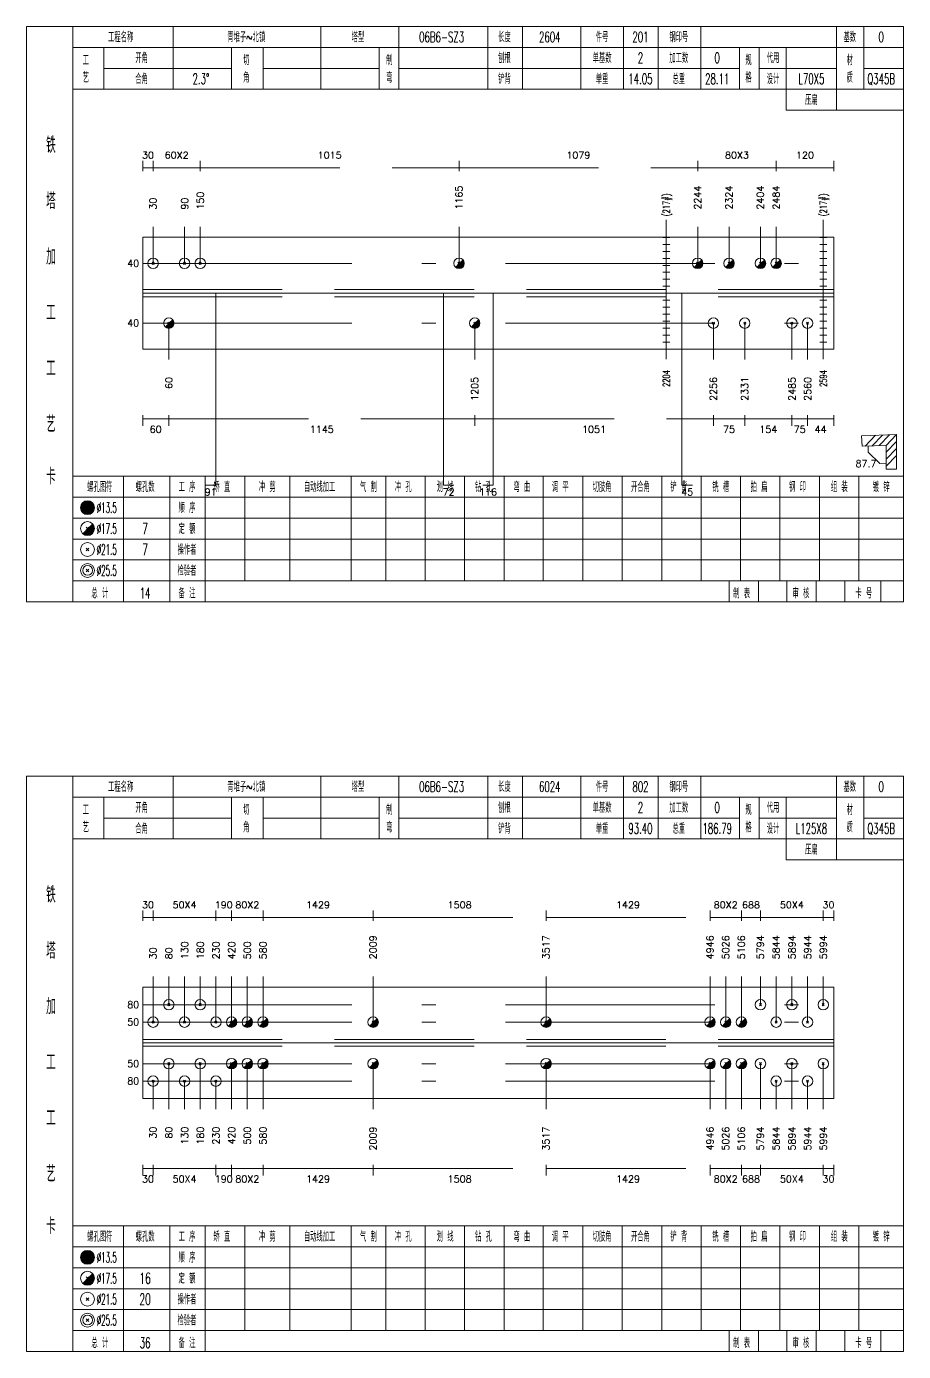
# Model space of a CAD drawing. Extents: x 0 to 30090, y 0 to 380.
# Drawn here: x 3616.8 to 3868.2, y 0 to 380 of the extents above; entities that cross this region are included whole.
import ezdxf
from ezdxf.enums import TextEntityAlignment as Align

# ---------------------------------------------------------------- set-up
doc = ezdxf.new("R2010")
doc.units = 0
doc.header["$LTSCALE"] = 20
doc.header["$MEASUREMENT"] = 0
doc.linetypes.add('一点画线', pattern=[5.2, 3, -1, 0.2, -1])
doc.linetypes.add('虚线', pattern=[2.75, 2, -0.75])
doc.layers.get('0').update_dxf_attribs({"linetype": 'CONTINUOUS', "lineweight": 25})
for name, color, linetype, lineweight in [('1', 7, 'CONTINUOUS', 25), ('2', 7, 'CONTINUOUS', 25), ('4', 7, 'CONTINUOUS', 25), ('5', 7, 'CONTINUOUS', 25)]:
    doc.layers.add(name, color=color, linetype=linetype, lineweight=lineweight)
doc.styles.get("Standard").update_dxf_attribs({"font": 'simplex', "width": 0.7, "bigfont": 'gbhzfs.shx'})

# ---------------------------------------------------------------- blocks, each defined once
blk = doc.blocks.new('孔21.5')
at = {"layer": '5', "color": 7, "linetype": 'Continuous', "lineweight": 13}
for p, q in [((-0.2, -0.2), (0.2, 0.2)), ((-0.2, 0.2), (0.2, -0.2))]:
    blk.add_line(p, q, dxfattribs=at)
blk.add_circle((0, 0), 1, dxfattribs=at)
blk = doc.blocks.new('孔17.5')
at = {"layer": '5', "color": 7, "linetype": 'Continuous', "lineweight": 13}
for p, q in [((-0.2, -0.2), (0.2, 0.2)), ((-0.2, 0.2), (0.2, -0.2))]:
    blk.add_line(p, q, dxfattribs=at)
blk.add_circle((0, 0), 1, dxfattribs=at)
for radius in [0.9, 0.8, 0.7, 0.6, 0.5, 0.4, 0.3, 0.2, 0.1]:
    blk.add_arc((0, 0), radius, 225, 45, dxfattribs=at)

msp = doc.modelspace()

# ---------------------------------------------------------------- linework, layer by layer
at = {"color": 8, "linetype": '虚线', "lineweight": 9}
for p, q in [((3650.1, 338.5), (3650.1, 341.5)), ((3650.1, 339.5), (3653.1, 339.5)), ((3653.1, 338.5), (3653.1, 341.5)), ((3653.1, 338.5), (3653.1, 341.5)), ((3653.1, 339.5), (3666.6, 339.5)), ((3666.6, 338.5), (3666.6, 341.5)), ((3666.6, 338.5), (3666.6, 341.5)), ((3666.6, 339.5), (3740.79, 339.5)), ((3740.79, 338.5), (3740.79, 341.5)), ((3740.79, 338.5), (3740.79, 341.5)), ((3740.79, 339.5), (3809.2, 339.5)), ((3809.2, 338.5), (3809.2, 341.5)), ((3809.2, 338.5), (3809.2, 341.5)), ((3809.2, 339.5), (3831.7, 339.5)), ((3831.7, 338.5), (3831.7, 341.5)), ((3831.7, 338.5), (3831.7, 341.5)), ((3831.7, 339.5), (3848.2, 339.5)), ((3848.2, 338.5), (3848.2, 341.5)), ((3650.1, 268.5), (3650.1, 265.5)), ((3650.1, 267.5), (3657.6, 267.5)), ((3657.6, 268.5), (3657.6, 265.5)), ((3657.6, 268.5), (3657.6, 265.5)), ((3657.6, 267.5), (3745.29, 267.5)), ((3745.29, 268.5), (3745.29, 265.5)), ((3745.29, 268.5), (3745.29, 265.5)), ((3745.29, 267.5), (3813.7, 267.5)), ((3813.7, 268.5), (3813.7, 265.5)), ((3813.7, 268.5), (3813.7, 265.5)), ((3813.7, 267.5), (3822.7, 267.5)), ((3822.7, 268.5), (3822.7, 265.5)), ((3822.7, 268.5), (3822.7, 265.5)), ((3822.7, 267.5), (3836.2, 267.5)), ((3836.2, 268.5), (3836.2, 265.5)), ((3836.2, 268.5), (3836.2, 265.5)), ((3836.2, 267.5), (3840.7, 267.5)), ((3840.7, 268.5), (3840.7, 265.5)), ((3840.7, 268.5), (3840.7, 265.5)), ((3840.7, 267.5), (3848.2, 267.5)), ((3848.2, 268.5), (3848.2, 265.5)), ((3650.1, 123.5), (3650.1, 126.5)), ((3653.1, 123.5), (3653.1, 126.5)), ((3653.1, 123.5), (3653.1, 126.5)), ((3671.1, 123.5), (3671.1, 126.5)), ((3671.1, 123.5), (3671.1, 126.5)), ((3675.6, 123.5), (3675.6, 126.5)), ((3675.6, 123.5), (3675.6, 126.5)), ((3684.6, 123.5), (3684.6, 126.5)), ((3684.6, 123.5), (3684.6, 126.5)), ((3716.17, 123.5), (3716.17, 126.5)), ((3716.17, 123.5), (3716.17, 126.5)), ((3765.76, 123.5), (3765.76, 126.5)), ((3765.76, 123.5), (3765.76, 126.5)), ((3812.75, 123.5), (3812.75, 126.5)), ((3812.75, 123.5), (3812.75, 126.5)), ((3821.75, 123.5), (3821.75, 126.5)), ((3821.75, 123.5), (3821.75, 126.5)), ((3827.2, 123.5), (3827.2, 126.5)), ((3827.2, 123.5), (3827.2, 126.5)), ((3845.2, 123.5), (3845.2, 126.5)), ((3845.2, 123.5), (3845.2, 126.5)), ((3848.2, 123.5), (3848.2, 126.5)), ((3650.1, 124.5), (3653.1, 124.5)), ((3653.1, 124.5), (3671.1, 124.5)), ((3671.1, 124.5), (3675.6, 124.5)), ((3675.6, 124.5), (3684.6, 124.5)), ((3684.6, 124.5), (3716.17, 124.5)), ((3716.17, 124.5), (3765.76, 124.5)), ((3765.76, 124.5), (3812.75, 124.5)), ((3812.75, 124.5), (3821.75, 124.5)), ((3821.75, 124.5), (3827.2, 124.5)), ((3827.2, 124.5), (3845.2, 124.5)), ((3845.2, 124.5), (3848.2, 124.5)), ((3650.1, 53.5), (3650.1, 50.5)), ((3653.1, 53.5), (3653.1, 50.5)), ((3653.1, 53.5), (3653.1, 50.5)), ((3671.1, 53.5), (3671.1, 50.5)), ((3671.1, 53.5), (3671.1, 50.5)), ((3675.6, 53.5), (3675.6, 50.5)), ((3675.6, 53.5), (3675.6, 50.5)), ((3684.6, 53.5), (3684.6, 50.5)), ((3684.6, 53.5), (3684.6, 50.5)), ((3716.17, 53.5), (3716.17, 50.5)), ((3716.17, 53.5), (3716.17, 50.5)), ((3765.76, 53.5), (3765.76, 50.5)), ((3765.76, 53.5), (3765.76, 50.5)), ((3812.75, 53.5), (3812.75, 50.5)), ((3812.75, 53.5), (3812.75, 50.5)), ((3821.75, 53.5), (3821.75, 50.5)), ((3821.75, 53.5), (3821.75, 50.5)), ((3827.2, 53.5), (3827.2, 50.5)), ((3827.2, 53.5), (3827.2, 50.5)), ((3845.2, 53.5), (3845.2, 50.5)), ((3845.2, 53.5), (3845.2, 50.5)), ((3848.2, 53.5), (3848.2, 50.5)), ((3650.1, 52.5), (3653.1, 52.5)), ((3653.1, 52.5), (3671.1, 52.5)), ((3671.1, 52.5), (3675.6, 52.5)), ((3675.6, 52.5), (3684.6, 52.5)), ((3684.6, 52.5), (3716.17, 52.5)), ((3716.17, 52.5), (3765.76, 52.5)), ((3765.76, 52.5), (3812.75, 52.5)), ((3812.75, 52.5), (3821.75, 52.5)), ((3821.75, 52.5), (3827.2, 52.5)), ((3827.2, 52.5), (3845.2, 52.5)), ((3845.2, 52.5), (3848.2, 52.5))]:
    msp.add_line(p, q, dxfattribs=at)
at = {"color": 7, "linetype": 'Continuous', "lineweight": 18}
for p, q in [((3650.1, 319.57), (3650.1, 287.43)), ((3650.1, 319.57), (3848.2, 319.57)), ((3848.2, 319.57), (3848.2, 287.43)), ((3650.1, 303.5), (3848.2, 303.5)), ((3650.1, 104.46), (3650.1, 72.54)), ((3650.1, 104.46), (3848.2, 104.46)), ((3848.2, 104.46), (3848.2, 72.54)), ((3650.1, 88.5), (3848.2, 88.5))]:
    msp.add_line(p, q, dxfattribs=at)
at = {"color": 7, "linetype": 'Continuous', "lineweight": 13}
for p, q in [((3653.1, 312.07), (3653.1, 322.5)), ((3662.1, 312.07), (3662.1, 322.5)), ((3666.6, 312.07), (3666.6, 322.5)), ((3740.79, 312.07), (3740.79, 322.5)), ((3809.2, 312.07), (3809.2, 322.5)), ((3818.2, 312.07), (3818.2, 322.5)), ((3827.2, 312.07), (3827.2, 322.5)), ((3831.7, 312.07), (3831.7, 322.5)), ((3657.6, 294.93), (3657.6, 284.5)), ((3745.29, 294.93), (3745.29, 284.5)), ((3813.7, 294.93), (3813.7, 284.5)), ((3822.7, 294.93), (3822.7, 284.5)), ((3836.2, 294.93), (3836.2, 284.5)), ((3840.7, 294.93), (3840.7, 284.5)), ((3653.1, 94.46), (3653.1, 107.5)), ((3657.6, 99.46), (3657.6, 107.5)), ((3662.1, 94.46), (3662.1, 107.5)), ((3666.6, 99.46), (3666.6, 107.5)), ((3671.1, 94.46), (3671.1, 107.5)), ((3675.6, 94.46), (3675.6, 107.5)), ((3680.1, 94.46), (3680.1, 107.5)), ((3684.6, 94.46), (3684.6, 107.5)), ((3716.17, 94.46), (3716.17, 107.5)), ((3765.76, 94.46), (3765.76, 107.5)), ((3812.75, 94.46), (3812.75, 107.5)), ((3817.25, 94.46), (3817.25, 107.5)), ((3821.75, 94.46), (3821.75, 107.5)), ((3827.2, 99.46), (3827.2, 107.5)), ((3831.7, 94.46), (3831.7, 107.5)), ((3836.2, 99.46), (3836.2, 107.5)), ((3840.7, 94.46), (3840.7, 107.5)), ((3845.2, 99.46), (3845.2, 107.5)), ((3657.6, 82.54), (3657.6, 69.5)), ((3666.6, 82.54), (3666.6, 69.5)), ((3675.6, 82.54), (3675.6, 69.5)), ((3680.1, 82.54), (3680.1, 69.5)), ((3684.6, 82.54), (3684.6, 69.5)), ((3716.17, 82.54), (3716.17, 69.5)), ((3765.76, 82.54), (3765.76, 69.5)), ((3812.75, 82.54), (3812.75, 69.5)), ((3817.25, 82.54), (3817.25, 69.5)), ((3821.75, 82.54), (3821.75, 69.5)), ((3827.2, 82.54), (3827.2, 69.5)), ((3836.2, 82.54), (3836.2, 69.5)), ((3845.2, 82.54), (3845.2, 69.5)), ((3653.1, 77.54), (3653.1, 69.5)), ((3662.1, 77.54), (3662.1, 69.5)), ((3671.1, 77.54), (3671.1, 69.5)), ((3831.7, 77.54), (3831.7, 69.5)), ((3840.7, 77.54), (3840.7, 69.5))]:
    msp.add_line(p, q, dxfattribs=at)
at = {"color": 3, "linetype": '一点画线', "lineweight": 13}
for p, q in [((3650.1, 312.07), (3848.2, 312.07)), ((3650.1, 294.93), (3848.2, 294.93)), ((3650.1, 99.46), (3848.2, 99.46)), ((3650.1, 94.46), (3848.2, 94.46)), ((3650.1, 82.54), (3848.2, 82.54)), ((3650.1, 77.54), (3848.2, 77.54))]:
    msp.add_line(p, q, dxfattribs=at)
at = {"color": 1, "linetype": '虚线', "lineweight": 18}
for p, q in [((3650.1, 304.57), (3848.2, 304.57)), ((3650.1, 302.43), (3848.2, 302.43)), ((3650.1, 89.46), (3848.2, 89.46)), ((3650.1, 87.54), (3848.2, 87.54))]:
    msp.add_line(p, q, dxfattribs=at)
at = {"layer": '1', "color": 7, "linetype": 'Continuous', "lineweight": 18}
for p, q in [((3650.1, 287.43), (3848.2, 287.43)), ((3650.1, 72.54), (3848.2, 72.54))]:
    msp.add_line(p, q, dxfattribs=at)
at = {"layer": '2', "color": 216, "linetype": '虚线', "lineweight": 13}
for p, q in [((3800.2, 324.57), (3800.2, 282.43)), ((3845.2, 324.57), (3845.2, 282.43))]:
    msp.add_line(p, q, dxfattribs=at)
at = {"layer": '2', "color": 7, "linetype": 'Continuous', "lineweight": 13}
for p, q in [((3801.2, 319.5), (3799.2, 319.5)), ((3800.2, 303.5), (3800.2, 319.57)), ((3846.2, 319.5), (3844.2, 319.5)), ((3845.2, 303.5), (3845.2, 319.57)), ((3801.2, 317.5), (3799.2, 317.5)), ((3801.2, 315.5), (3799.2, 315.5)), ((3846.2, 317.5), (3844.2, 317.5)), ((3846.2, 315.5), (3844.2, 315.5)), ((3801.2, 313.5), (3799.2, 313.5)), ((3846.2, 313.5), (3844.2, 313.5)), ((3801.2, 311.5), (3799.2, 311.5)), ((3801.2, 309.5), (3799.2, 309.5)), ((3846.2, 311.5), (3844.2, 311.5)), ((3846.2, 309.5), (3844.2, 309.5)), ((3801.2, 307.5), (3799.2, 307.5)), ((3801.2, 305.5), (3799.2, 305.5)), ((3846.2, 307.5), (3844.2, 307.5)), ((3846.2, 305.5), (3844.2, 305.5)), ((3671.1, 303.5), (3671.1, 248.5)), ((3736.29, 303.5), (3736.29, 248.5)), ((3750.6, 303.5), (3750.6, 248.5)), ((3799.2, 301.5), (3801.2, 301.5)), ((3800.2, 303.5), (3800.2, 287.43)), ((3804.7, 303.5), (3804.7, 248.5)), ((3844.2, 301.5), (3846.2, 301.5)), ((3845.2, 303.5), (3845.2, 287.43)), ((3799.2, 299.5), (3801.2, 299.5)), ((3799.2, 297.5), (3801.2, 297.5)), ((3844.2, 299.5), (3846.2, 299.5)), ((3844.2, 297.5), (3846.2, 297.5)), ((3799.2, 295.5), (3801.2, 295.5)), ((3799.2, 293.5), (3801.2, 293.5)), ((3844.2, 295.5), (3846.2, 295.5)), ((3844.2, 293.5), (3846.2, 293.5)), ((3799.2, 291.5), (3801.2, 291.5)), ((3799.2, 289.5), (3801.2, 289.5)), ((3844.2, 291.5), (3846.2, 291.5)), ((3844.2, 289.5), (3846.2, 289.5)), ((3799.2, 287.5), (3801.2, 287.5)), ((3844.2, 287.5), (3846.2, 287.5)), ((3866.2, 263), (3856.21, 262.6)), ((3856.21, 262.6), (3856.33, 259.6)), ((3857.2, 259.64), (3860.2, 262.76)), ((3859.2, 259.72), (3862.2, 262.84)), ((3861.2, 259.8), (3864.2, 262.92)), ((3863.2, 259.88), (3866.2, 263)), ((3866.2, 253), (3866.2, 263)), ((3856.33, 259.6), (3863.2, 259.88)), ((3858.08, 259.67), (3858.08, 257.92)), ((3863.2, 257.88), (3866.2, 261)), ((3863.2, 259.88), (3863.2, 253)), ((3863.2, 255.88), (3866.2, 259)), ((3861.45, 254.68), (3858.08, 257.92)), ((3861.45, 254.68), (3863.2, 254.75)), ((3863.2, 253.88), (3866.2, 257)), ((3863.2, 253), (3866.2, 253)), ((3671.1, 248.5), (3668.1, 248.5)), ((3736.29, 248.5), (3739.29, 248.5)), ((3750.6, 248.5), (3747.6, 248.5)), ((3804.7, 248.5), (3807.7, 248.5))]:
    msp.add_line(p, q, dxfattribs=at)
at = {"layer": '4', "color": 1, "linetype": 'Continuous', "lineweight": 18}
for p, q in [((3630.1, 215), (3630.1, 380)), ((3658.8, 362), (3658.8, 380)), ((3701.2, 362), (3701.2, 380)), ((3723.5, 362), (3723.5, 380)), ((3749, 362), (3749, 380)), ((3759, 362), (3759, 380)), ((3775.7, 362), (3775.7, 380)), ((3787.9, 362), (3787.9, 380)), ((3797.9, 362), (3797.9, 380)), ((3810.1, 362), (3810.1, 380)), ((3849, 356), (3849, 380)), ((3856.8, 362), (3856.8, 380)), ((3630.1, 374), (3868.2, 374)), ((3639, 362), (3639, 374)), ((3675.6, 362), (3675.6, 374)), ((3684.6, 362), (3684.6, 374)), ((3717.9, 362), (3717.9, 374)), ((3821.2, 362), (3821.2, 374)), ((3826.8, 362), (3826.8, 374)), ((3834.6, 356), (3834.6, 374)), ((3639, 368), (3675.6, 368)), ((3684.6, 368), (3717.9, 368)), ((3723.5, 368), (3821.2, 368)), ((3826.8, 368), (3849, 368)), ((3856.8, 368), (3868.2, 368)), ((3630.1, 362), (3868.2, 362)), ((3834.6, 356), (3868.2, 356)), ((3630.1, 251), (3868.2, 251)), ((3644.6, 215), (3644.6, 251)), ((3657.9, 215), (3657.9, 251)), ((3668, 215), (3668, 251)), ((3679.4, 221), (3679.4, 251)), ((3692.3, 221), (3692.3, 251)), ((3709.9, 221), (3709.9, 251)), ((3719.8, 221), (3719.8, 251)), ((3731.1, 221), (3731.1, 251)), ((3742.4, 221), (3742.4, 251)), ((3753.7, 221), (3753.7, 251)), ((3764.9, 221), (3764.9, 251)), ((3776.3, 221), (3776.3, 251)), ((3787.6, 221), (3787.6, 251)), ((3798.9, 221), (3798.9, 251)), ((3810.2, 221), (3810.2, 251)), ((3821.5, 221), (3821.5, 251)), ((3832.8, 221), (3832.8, 251)), ((3844.1, 221), (3844.1, 251)), ((3855.4, 221), (3855.4, 251)), ((3630.1, 245), (3868.2, 245)), ((3630.1, 239), (3868.2, 239)), ((3630.1, 233), (3868.2, 233)), ((3630.1, 227), (3868.2, 227)), ((3630.1, 221), (3868.2, 221)), ((3818.2, 215), (3818.2, 221)), ((3826.6, 215), (3826.6, 221)), ((3834.8, 215), (3834.8, 221)), ((3843.2, 215), (3843.2, 221)), ((3851.4, 215), (3851.4, 221)), ((3861.7, 215), (3861.7, 221)), ((3630.1, 0), (3630.1, 165)), ((3658.8, 147), (3658.8, 165)), ((3701.2, 147), (3701.2, 165)), ((3723.5, 147), (3723.5, 165)), ((3749, 147), (3749, 165)), ((3759, 147), (3759, 165)), ((3775.7, 147), (3775.7, 165)), ((3787.9, 147), (3787.9, 165)), ((3797.9, 147), (3797.9, 165)), ((3810.1, 147), (3810.1, 165)), ((3849, 141), (3849, 165)), ((3856.8, 147), (3856.8, 165)), ((3630.1, 159), (3868.2, 159)), ((3639, 147), (3639, 159)), ((3675.6, 147), (3675.6, 159)), ((3684.6, 147), (3684.6, 159)), ((3717.9, 147), (3717.9, 159)), ((3821.2, 147), (3821.2, 159)), ((3826.8, 147), (3826.8, 159)), ((3834.6, 141), (3834.6, 159)), ((3639, 153), (3675.6, 153)), ((3684.6, 153), (3717.9, 153)), ((3723.5, 153), (3821.2, 153)), ((3826.8, 153), (3849, 153)), ((3856.8, 153), (3868.2, 153)), ((3630.1, 147), (3868.2, 147)), ((3834.6, 141), (3868.2, 141)), ((3630.1, 36), (3868.2, 36)), ((3644.6, 0), (3644.6, 36)), ((3657.9, 0), (3657.9, 36)), ((3668, 0), (3668, 36)), ((3679.4, 6), (3679.4, 36)), ((3692.3, 6), (3692.3, 36)), ((3709.9, 6), (3709.9, 36)), ((3719.8, 6), (3719.8, 36)), ((3731.1, 6), (3731.1, 36)), ((3742.4, 6), (3742.4, 36)), ((3753.7, 6), (3753.7, 36)), ((3764.9, 6), (3764.9, 36)), ((3776.3, 6), (3776.3, 36)), ((3787.6, 6), (3787.6, 36)), ((3798.9, 6), (3798.9, 36)), ((3810.2, 6), (3810.2, 36)), ((3821.5, 6), (3821.5, 36)), ((3832.8, 6), (3832.8, 36)), ((3844.1, 6), (3844.1, 36)), ((3855.4, 6), (3855.4, 36)), ((3630.1, 30), (3868.2, 30)), ((3630.1, 24), (3868.2, 24)), ((3630.1, 18), (3868.2, 18)), ((3630.1, 12), (3868.2, 12)), ((3630.1, 6), (3868.2, 6)), ((3818.2, 0), (3818.2, 6)), ((3826.6, 0), (3826.6, 6)), ((3834.8, 0), (3834.8, 6)), ((3843.2, 0), (3843.2, 6)), ((3851.4, 0), (3851.4, 6)), ((3861.7, 0), (3861.7, 6))]:
    msp.add_line(p, q, dxfattribs=at)
at = {"layer": '4', "color": 7, "linetype": 'Continuous', "lineweight": 13}
for p, q in [((3634.1, 241.8), (3634.5, 242.2)), ((3634.5, 241.8), (3634.1, 242.2)), ((3633.9, 235.6), (3634.7, 236.4)), ((3633.9, 236.4), (3634.7, 235.6)), ((3633.9, 229.6), (3634.7, 230.4)), ((3633.9, 230.4), (3634.7, 229.6)), ((3633.9, 223.6), (3634.7, 224.4)), ((3633.9, 224.4), (3634.7, 223.6)), ((3634.1, 26.8), (3634.5, 27.2)), ((3634.5, 26.8), (3634.1, 27.2)), ((3633.9, 20.6), (3634.7, 21.4)), ((3633.9, 21.4), (3634.7, 20.6)), ((3633.9, 14.6), (3634.7, 15.4)), ((3633.9, 15.4), (3634.7, 14.6)), ((3633.9, 8.6), (3634.7, 9.4)), ((3633.9, 9.4), (3634.7, 8.6))]:
    msp.add_line(p, q, dxfattribs=at)
at = {"layer": '4', "color": 1, "linetype": 'Continuous', "lineweight": 18}
for points in [[(3616.8, 380), (3616.8, 215), (3868.2, 215), (3868.2, 380)], [(3616.8, 165), (3616.8, 0), (3868.2, 0), (3868.2, 165)]]:
    msp.add_lwpolyline(points, close=True, dxfattribs=at)
at = {"layer": '4', "color": 7, "linetype": 'Continuous', "lineweight": 13}
for centre, radius in [((3634.3, 242), 2), ((3634.3, 242), 1.8), ((3634.3, 242), 1.6), ((3634.3, 242), 1.4), ((3634.3, 242), 1.2), ((3634.3, 242), 1), ((3634.3, 242), 0.8), ((3634.3, 242), 0.6), ((3634.3, 242), 0.4), ((3634.3, 242), 0.2), ((3634.3, 236), 2), ((3634.3, 230), 2), ((3634.3, 224), 2), ((3634.3, 224), 1.4), ((3634.3, 27), 2), ((3634.3, 27), 1.8), ((3634.3, 27), 1.6), ((3634.3, 27), 1.4), ((3634.3, 27), 1.2), ((3634.3, 27), 1), ((3634.3, 27), 0.8), ((3634.3, 27), 0.6), ((3634.3, 27), 0.4), ((3634.3, 27), 0.2), ((3634.3, 21), 2), ((3634.3, 15), 2), ((3634.3, 9), 2), ((3634.3, 9), 1.4)]:
    msp.add_circle(centre, radius, dxfattribs=at)
for centre, radius in [((3634.3, 236), 1.8), ((3634.3, 236), 1.6), ((3634.3, 236), 1.4), ((3634.3, 236), 1.2), ((3634.3, 236), 1), ((3634.3, 236), 0.8), ((3634.3, 236), 0.6), ((3634.3, 236), 0.4), ((3634.3, 236), 0.2), ((3634.3, 21), 1.8), ((3634.3, 21), 1.6), ((3634.3, 21), 1.4), ((3634.3, 21), 1.2), ((3634.3, 21), 1), ((3634.3, 21), 0.8), ((3634.3, 21), 0.6), ((3634.3, 21), 0.4), ((3634.3, 21), 0.2)]:
    msp.add_arc(centre, radius, 225, 45, dxfattribs=at)

# ---------------------------------------------------------------- block references
at = {"color": 7, "linetype": 'Continuous', "lineweight": 13, "xscale": 1.5, "yscale": 1.5, "zscale": 1.5}
for name, p in [('孔21.5', (3653.1, 312.07)), ('孔21.5', (3662.1, 312.07)), ('孔21.5', (3666.6, 312.07)), ('孔17.5', (3740.79, 312.07)), ('孔17.5', (3809.2, 312.07)), ('孔17.5', (3818.2, 312.07)), ('孔17.5', (3827.2, 312.07)), ('孔17.5', (3831.7, 312.07)), ('孔21.5', (3657.6, 99.46)), ('孔21.5', (3666.6, 99.46)), ('孔21.5', (3827.2, 99.46)), ('孔21.5', (3836.2, 99.46)), ('孔21.5', (3845.2, 99.46)), ('孔21.5', (3653.1, 94.46)), ('孔21.5', (3662.1, 94.46)), ('孔21.5', (3671.1, 94.46)), ('孔17.5', (3675.6, 94.46)), ('孔17.5', (3680.1, 94.46)), ('孔17.5', (3684.6, 94.46)), ('孔17.5', (3716.17, 94.46)), ('孔17.5', (3765.76, 94.46)), ('孔17.5', (3812.75, 94.46)), ('孔17.5', (3817.25, 94.46)), ('孔17.5', (3821.75, 94.46)), ('孔21.5', (3831.7, 94.46)), ('孔21.5', (3840.7, 94.46))]:
    msp.add_blockref(name, p, dxfattribs=at)
at = {"layer": '1', "color": 7, "linetype": 'Continuous', "lineweight": 13, "xscale": 1.5, "yscale": 1.5, "zscale": 1.5}
for name, p in [('孔17.5', (3657.6, 294.93)), ('孔17.5', (3745.29, 294.93)), ('孔21.5', (3813.7, 294.93)), ('孔21.5', (3822.7, 294.93)), ('孔21.5', (3836.2, 294.93)), ('孔21.5', (3840.7, 294.93)), ('孔21.5', (3657.6, 82.54)), ('孔21.5', (3666.6, 82.54)), ('孔17.5', (3675.6, 82.54)), ('孔17.5', (3680.1, 82.54)), ('孔17.5', (3684.6, 82.54)), ('孔17.5', (3716.17, 82.54)), ('孔17.5', (3765.76, 82.54)), ('孔17.5', (3812.75, 82.54)), ('孔17.5', (3817.25, 82.54)), ('孔17.5', (3821.75, 82.54)), ('孔21.5', (3827.2, 82.54)), ('孔21.5', (3836.2, 82.54)), ('孔21.5', (3845.2, 82.54)), ('孔21.5', (3653.1, 77.54)), ('孔21.5', (3662.1, 77.54)), ('孔21.5', (3671.1, 77.54)), ('孔21.5', (3831.7, 77.54)), ('孔21.5', (3840.7, 77.54))]:
    msp.add_blockref(name, p, dxfattribs=at)

# ---------------------------------------------------------------- texts
at = {"color": 8, "linetype": 'Continuous', "lineweight": 9}
for s, p in [('30', (3651.6, 341.5)), ('60X2', (3659.85, 341.5)), ('1015', (3703.7, 341.5)), ('1079', (3775, 341.5)), ('80X3', (3820.45, 341.5)), ('120', (3839.95, 341.5)), ('30', (3651.6, 126.5)), ('50X4', (3662.1, 126.5)), ('190', (3673.35, 126.5)), ('80X2', (3680.1, 126.5)), ('1429', (3700.38, 126.5)), ('1508', (3740.96, 126.5)), ('1429', (3789.25, 126.5)), ('80X2', (3817.25, 126.5)), ('688', (3824.47, 126.5)), ('50X4', (3836.2, 126.5)), ('30', (3846.7, 126.5))]:
    msp.add_text(s, height=2, dxfattribs=at).set_placement(p, align=Align.BOTTOM_CENTER)
at = {"color": 7, "linetype": 'Continuous', "lineweight": 13}
for s, p in [('30', (3653.1, 327.5)), ('90', (3662.1, 327.5)), ('150', (3666.6, 327.5)), ('1165', (3740.79, 327.5)), ('2244', (3809.2, 327.5)), ('2324', (3818.2, 327.5)), ('2404', (3827.2, 327.5)), ('2484', (3831.7, 327.5)), ('2009', (3716.17, 112.5)), ('3517', (3765.76, 112.5)), ('4946', (3812.75, 112.5)), ('5026', (3817.25, 112.5)), ('5106', (3821.75, 112.5)), ('5794', (3827.2, 112.5)), ('5844', (3831.7, 112.5)), ('5894', (3836.2, 112.5)), ('5944', (3840.7, 112.5)), ('5994', (3845.2, 112.5)), ('30', (3653.1, 112.5)), ('80', (3657.6, 112.5)), ('130', (3662.1, 112.5)), ('180', (3666.6, 112.5)), ('230', (3671.1, 112.5)), ('420', (3675.6, 112.5)), ('500', (3680.1, 112.5)), ('580', (3684.6, 112.5))]:
    msp.add_text(s, height=2, rotation=90, dxfattribs=at).set_placement(p, align=Align.MIDDLE_LEFT)
for s, p in [('40', (3649.1, 312.07)), ('40', (3649.1, 294.93)), ('80', (3649.1, 99.46)), ('50', (3649.1, 94.46)), ('50', (3649.1, 82.54)), ('80', (3649.1, 77.54))]:
    msp.add_text(s, height=2, dxfattribs=at).set_placement(p, align=Align.MIDDLE_RIGHT)
at = {"color": 8, "linetype": 'Continuous', "lineweight": 9}
for s, p in [('60', (3653.85, 265.5)), ('1145', (3701.45, 265.5)), ('1051', (3779.5, 265.5)), ('75', (3818.2, 265.5)), ('154', (3829.45, 265.5)), ('75', (3838.45, 265.5)), ('44', (3844.45, 265.5)), ('30', (3651.6, 50.5)), ('50X4', (3662.1, 50.5)), ('190', (3673.35, 50.5)), ('80X2', (3680.1, 50.5)), ('1429', (3700.38, 50.5)), ('1508', (3740.96, 50.5)), ('1429', (3789.25, 50.5)), ('80X2', (3817.25, 50.5)), ('688', (3824.47, 50.5)), ('50X4', (3836.2, 50.5)), ('30', (3846.7, 50.5))]:
    msp.add_text(s, height=2, dxfattribs=at).set_placement(p, align=Align.TOP_CENTER)
at = {"layer": '1', "color": 7, "linetype": 'Continuous', "lineweight": 13}
for s, p in [('60', (3657.6, 279.5)), ('1205', (3745.29, 279.5)), ('2256', (3813.7, 279.5)), ('2331', (3822.7, 279.5)), ('2485', (3836.2, 279.5)), ('2560', (3840.7, 279.5)), ('30', (3653.1, 64.5)), ('80', (3657.6, 64.5)), ('130', (3662.1, 64.5)), ('180', (3666.6, 64.5)), ('230', (3671.1, 64.5)), ('420', (3675.6, 64.5)), ('500', (3680.1, 64.5)), ('580', (3684.6, 64.5)), ('2009', (3716.17, 64.5)), ('3517', (3765.76, 64.5)), ('4946', (3812.75, 64.5)), ('5026', (3817.25, 64.5)), ('5106', (3821.75, 64.5)), ('5794', (3827.2, 64.5)), ('5844', (3831.7, 64.5)), ('5894', (3836.2, 64.5)), ('5944', (3840.7, 64.5)), ('5994', (3845.2, 64.5))]:
    msp.add_text(s, height=2, rotation=90, dxfattribs=at).set_placement(p, align=Align.MIDDLE_RIGHT)
at = {"layer": '2', "color": 7, "linetype": 'Continuous', "lineweight": 13, "width": 0.7}
for p in [(3800.2, 325.57), (3845.2, 325.57)]:
    msp.add_text('(217#)', height=2, rotation=90, dxfattribs=at).set_placement(p, align=Align.MIDDLE_LEFT)
for s, p in [('2204', (3800.2, 281.43)), ('2594', (3845.2, 281.43))]:
    msp.add_text(s, height=2, rotation=90, dxfattribs=at).set_placement(p, align=Align.MIDDLE_RIGHT)
at = {"layer": '2', "color": 7, "linetype": 'Continuous', "lineweight": 13}
msp.add_text('87.7', height=2, dxfattribs=at).set_placement((3860.45, 253), align=Align.BOTTOM_RIGHT)
for s, p in [('91', (3669.6, 247.5)), ('72', (3737.79, 247.5)), ('116', (3749.1, 247.5)), ('45', (3806.2, 247.5))]:
    msp.add_text(s, height=2, dxfattribs=at).set_placement(p, align=Align.TOP_CENTER)
at = {"layer": '4', "color": 1, "linetype": 'Continuous', "lineweight": 13}
for s, height, width, p in [('工程名称', 3, 0.6, (3643.8, 377)), ('青堆子~北镇', 3, 0.6, (3679.8, 377)), ('塔型', 3, 0.6, (3711.8, 377)), ('06B6-SZ3', 3, 0.6, (3735.8, 377)), ('长度', 3, 0.6, (3753.8, 377)), ('2604', 3, 0.6, (3766.8, 377)), ('件号', 3, 0.6, (3781.8, 377)), ('201', 3, 0.6, (3792.8, 377)), ('钢印号', 3, 0.6, (3803.8, 377)), ('基数', 3, 0.6, (3852.8, 377)), ('0', 3, 0.6, (3861.8, 377)), ('开角', 3, 0.6, (3649.8, 371)), ('刨根', 3, 0.6, (3753.8, 371)), ('单基数', 3, 0.6, (3781.8, 371)), ('2', 3, 0.6, (3792.8, 371)), ('加工数', 3, 0.6, (3803.8, 371)), ('0', 3, 0.6, (3814.8, 371)), ('代用', 3, 0.6, (3830.8, 371)), ('工', 3, 0.6, (3633.8, 370.4)), ('切', 3, 0.6, (3679.8, 370.4)), ('制', 3, 0.6, (3720.8, 370.4)), ('规', 3, 0.6, (3823.8, 370.4)), ('材', 3, 0.6, (3852.8, 370.4)), ('艺', 3, 0.6, (3633.8, 365.4)), ('合角', 3, 0.6, (3649.8, 365)), ('2.3%%d', 3, 0.6, (3666.8, 365)), ('角', 3, 0.6, (3679.8, 365.4)), ('弯', 3, 0.6, (3720.8, 365.4)), ('铲背', 3, 0.6, (3753.8, 365)), ('单重', 3, 0.6, (3781.8, 365)), ('14.05', 3, 0.6, (3792.8, 365)), ('总重', 3, 0.6, (3803.8, 365)), ('28.11', 3, 0.6, (3814.8, 365)), ('格', 3, 0.6, (3823.8, 365.4)), ('设计', 3, 0.6, (3830.8, 365)), ('L70X5', 3, 0.6, (3841.8, 365)), ('质', 3, 0.6, (3852.8, 365.4)), ('Q345B', 3, 0.6, (3861.8, 365)), ('压扁', 3, 0.6, (3841.8, 359)), ('铁', 4.6, 0.8, (3623.8, 346)), ('塔', 4.6, 0.8, (3623.8, 330)), ('加', 4.6, 0.8, (3623.8, 314)), ('工', 4.6, 0.8, (3623.8, 298)), ('工', 4.6, 0.8, (3623.8, 282)), ('艺', 4.6, 0.8, (3623.8, 266)), ('卡', 4.6, 0.8, (3623.8, 251)), ('螺孔图符', 3, 0.6, (3637.8, 248)), ('螺孔数', 3, 0.6, (3650.8, 248)), ('工 序', 3, 0.6, (3662.8, 248)), ('矫 直', 3, 0.6, (3672.8, 248)), ('冲 剪', 3, 0.6, (3685.8, 248)), ('自动线加工', 3, 0.6, (3700.8, 248)), ('气 割', 3, 0.6, (3714.8, 248)), ('冲 孔', 3, 0.6, (3724.8, 248)), ('划 线', 3, 0.6, (3736.8, 248)), ('钻 孔', 3, 0.6, (3747.8, 248)), ('弯 曲', 3, 0.6, (3758.8, 248)), ('调 平', 3, 0.6, (3769.8, 248)), ('切肢角', 3, 0.6, (3781.8, 248)), ('开合角', 3, 0.6, (3792.8, 248)), ('铲 背', 3, 0.6, (3803.8, 248)), ('铣 槽', 3, 0.6, (3815.8, 248)), ('拍 扁', 3, 0.6, (3826.8, 248)), ('钢 印', 3, 0.6, (3837.8, 248)), ('组 装', 3, 0.6, (3849.8, 248)), ('镀 锌', 3, 0.6, (3861.8, 248)), ('%%C13.5', 3, 0.5, (3639.8, 242)), ('顺 序', 3, 0.6, (3662.8, 242)), ('%%C17.5', 3, 0.5, (3639.8, 236)), ('7', 3.2, 0.6, (3650.8, 236)), ('定 额', 3, 0.6, (3662.8, 236)), ('操作者', 3, 0.6, (3662.8, 230)), ('%%C21.5', 3, 0.5, (3639.8, 230)), ('7', 3.2, 0.6, (3650.8, 230)), ('%%C25.5', 3, 0.5, (3639.8, 224)), ('检验者', 3, 0.6, (3662.8, 224)), ('总 计', 3, 0.6, (3637.8, 217.5)), ('14', 3, 0.6, (3650.8, 217.5)), ('备 注', 3, 0.6, (3662.8, 217.5)), ('制 表', 3, 0.6, (3821.8, 217.5)), ('审 核', 3, 0.6, (3838.8, 217.5)), ('卡 号', 3, 0.6, (3856.8, 217.5)), ('工程名称', 3, 0.6, (3643.8, 162)), ('青堆子~北镇', 3, 0.6, (3679.8, 162)), ('塔型', 3, 0.6, (3711.8, 162)), ('06B6-SZ3', 3, 0.6, (3735.8, 162)), ('长度', 3, 0.6, (3753.8, 162)), ('6024', 3, 0.6, (3766.8, 162)), ('件号', 3, 0.6, (3781.8, 162)), ('802', 3, 0.6, (3792.8, 162)), ('钢印号', 3, 0.6, (3803.8, 162)), ('基数', 3, 0.6, (3852.8, 162)), ('0', 3, 0.6, (3861.8, 162)), ('工', 3, 0.6, (3633.8, 155.4)), ('开角', 3, 0.6, (3649.8, 156)), ('切', 3, 0.6, (3679.8, 155.4)), ('制', 3, 0.6, (3720.8, 155.4)), ('刨根', 3, 0.6, (3753.8, 156)), ('单基数', 3, 0.6, (3781.8, 156)), ('2', 3, 0.6, (3792.8, 156)), ('加工数', 3, 0.6, (3803.8, 156)), ('0', 3, 0.6, (3814.8, 156)), ('规', 3, 0.6, (3823.8, 155.4)), ('代用', 3, 0.6, (3830.8, 156)), ('材', 3, 0.6, (3852.8, 155.4)), ('艺', 3, 0.6, (3633.8, 150.4)), ('角', 3, 0.6, (3679.8, 150.4)), ('弯', 3, 0.6, (3720.8, 150.4)), ('格', 3, 0.6, (3823.8, 150.4)), ('质', 3, 0.6, (3852.8, 150.4)), ('合角', 3, 0.6, (3649.8, 150)), ('铲背', 3, 0.6, (3753.8, 150)), ('单重', 3, 0.6, (3781.8, 150)), ('93.40', 3, 0.6, (3792.8, 150)), ('总重', 3, 0.6, (3803.8, 150)), ('186.79', 3, 0.6, (3814.8, 150)), ('设计', 3, 0.6, (3830.8, 150)), ('L125X8', 3, 0.6, (3841.8, 150)), ('Q345B', 3, 0.6, (3861.8, 150)), ('压扁', 3, 0.6, (3841.8, 144)), ('铁', 4.6, 0.8, (3623.8, 131)), ('塔', 4.6, 0.8, (3623.8, 115)), ('加', 4.6, 0.8, (3623.8, 99)), ('工', 4.6, 0.8, (3623.8, 83)), ('工', 4.6, 0.8, (3623.8, 67)), ('艺', 4.6, 0.8, (3623.8, 51)), ('卡', 4.6, 0.8, (3623.8, 36)), ('螺孔图符', 3, 0.6, (3637.8, 33)), ('螺孔数', 3, 0.6, (3650.8, 33)), ('工 序', 3, 0.6, (3662.8, 33)), ('矫 直', 3, 0.6, (3672.8, 33)), ('冲 剪', 3, 0.6, (3685.8, 33)), ('自动线加工', 3, 0.6, (3700.8, 33)), ('气 割', 3, 0.6, (3714.8, 33)), ('冲 孔', 3, 0.6, (3724.8, 33)), ('划 线', 3, 0.6, (3736.8, 33)), ('钻 孔', 3, 0.6, (3747.8, 33)), ('弯 曲', 3, 0.6, (3758.8, 33)), ('调 平', 3, 0.6, (3769.8, 33)), ('切肢角', 3, 0.6, (3781.8, 33)), ('开合角', 3, 0.6, (3792.8, 33)), ('铲 背', 3, 0.6, (3803.8, 33)), ('铣 槽', 3, 0.6, (3815.8, 33)), ('拍 扁', 3, 0.6, (3826.8, 33)), ('钢 印', 3, 0.6, (3837.8, 33)), ('组 装', 3, 0.6, (3849.8, 33)), ('镀 锌', 3, 0.6, (3861.8, 33)), ('%%C13.5', 3, 0.5, (3639.8, 27)), ('顺 序', 3, 0.6, (3662.8, 27)), ('定 额', 3, 0.6, (3662.8, 21)), ('%%C17.5', 3, 0.5, (3639.8, 21)), ('16', 3.2, 0.6, (3650.8, 21)), ('%%C21.5', 3, 0.5, (3639.8, 15)), ('20', 3.2, 0.6, (3650.8, 15)), ('操作者', 3, 0.6, (3662.8, 15)), ('%%C25.5', 3, 0.5, (3639.8, 9)), ('检验者', 3, 0.6, (3662.8, 9)), ('总 计', 3, 0.6, (3637.8, 2.5)), ('36', 3, 0.6, (3650.8, 2.5)), ('备 注', 3, 0.6, (3662.8, 2.5)), ('制 表', 3, 0.6, (3821.8, 2.5)), ('审 核', 3, 0.6, (3838.8, 2.5)), ('卡 号', 3, 0.6, (3856.8, 2.5))]:
    msp.add_text(s, height=height, dxfattribs=dict(at, width=width)).set_placement(p, align=Align.MIDDLE_CENTER)

doc.saveas('drawing.dxf')
